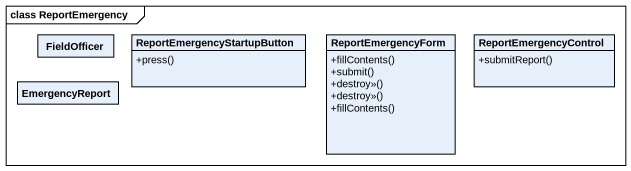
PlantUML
@startuml
mainframe class ReportEmergency
hide circle
hide empty members
skinparam classAttributeIconSize 0
class FieldOfficer
class ReportEmergencyStartupButton {
  +press()
}
class ReportEmergencyForm {
  +fillContents()
  +submit()
  +destroy>>()
  +destroy>>()
  +fillContents()
}
class ReportEmergencyControl {
  +submitReport()
}
class EmergencyReport
@enduml
